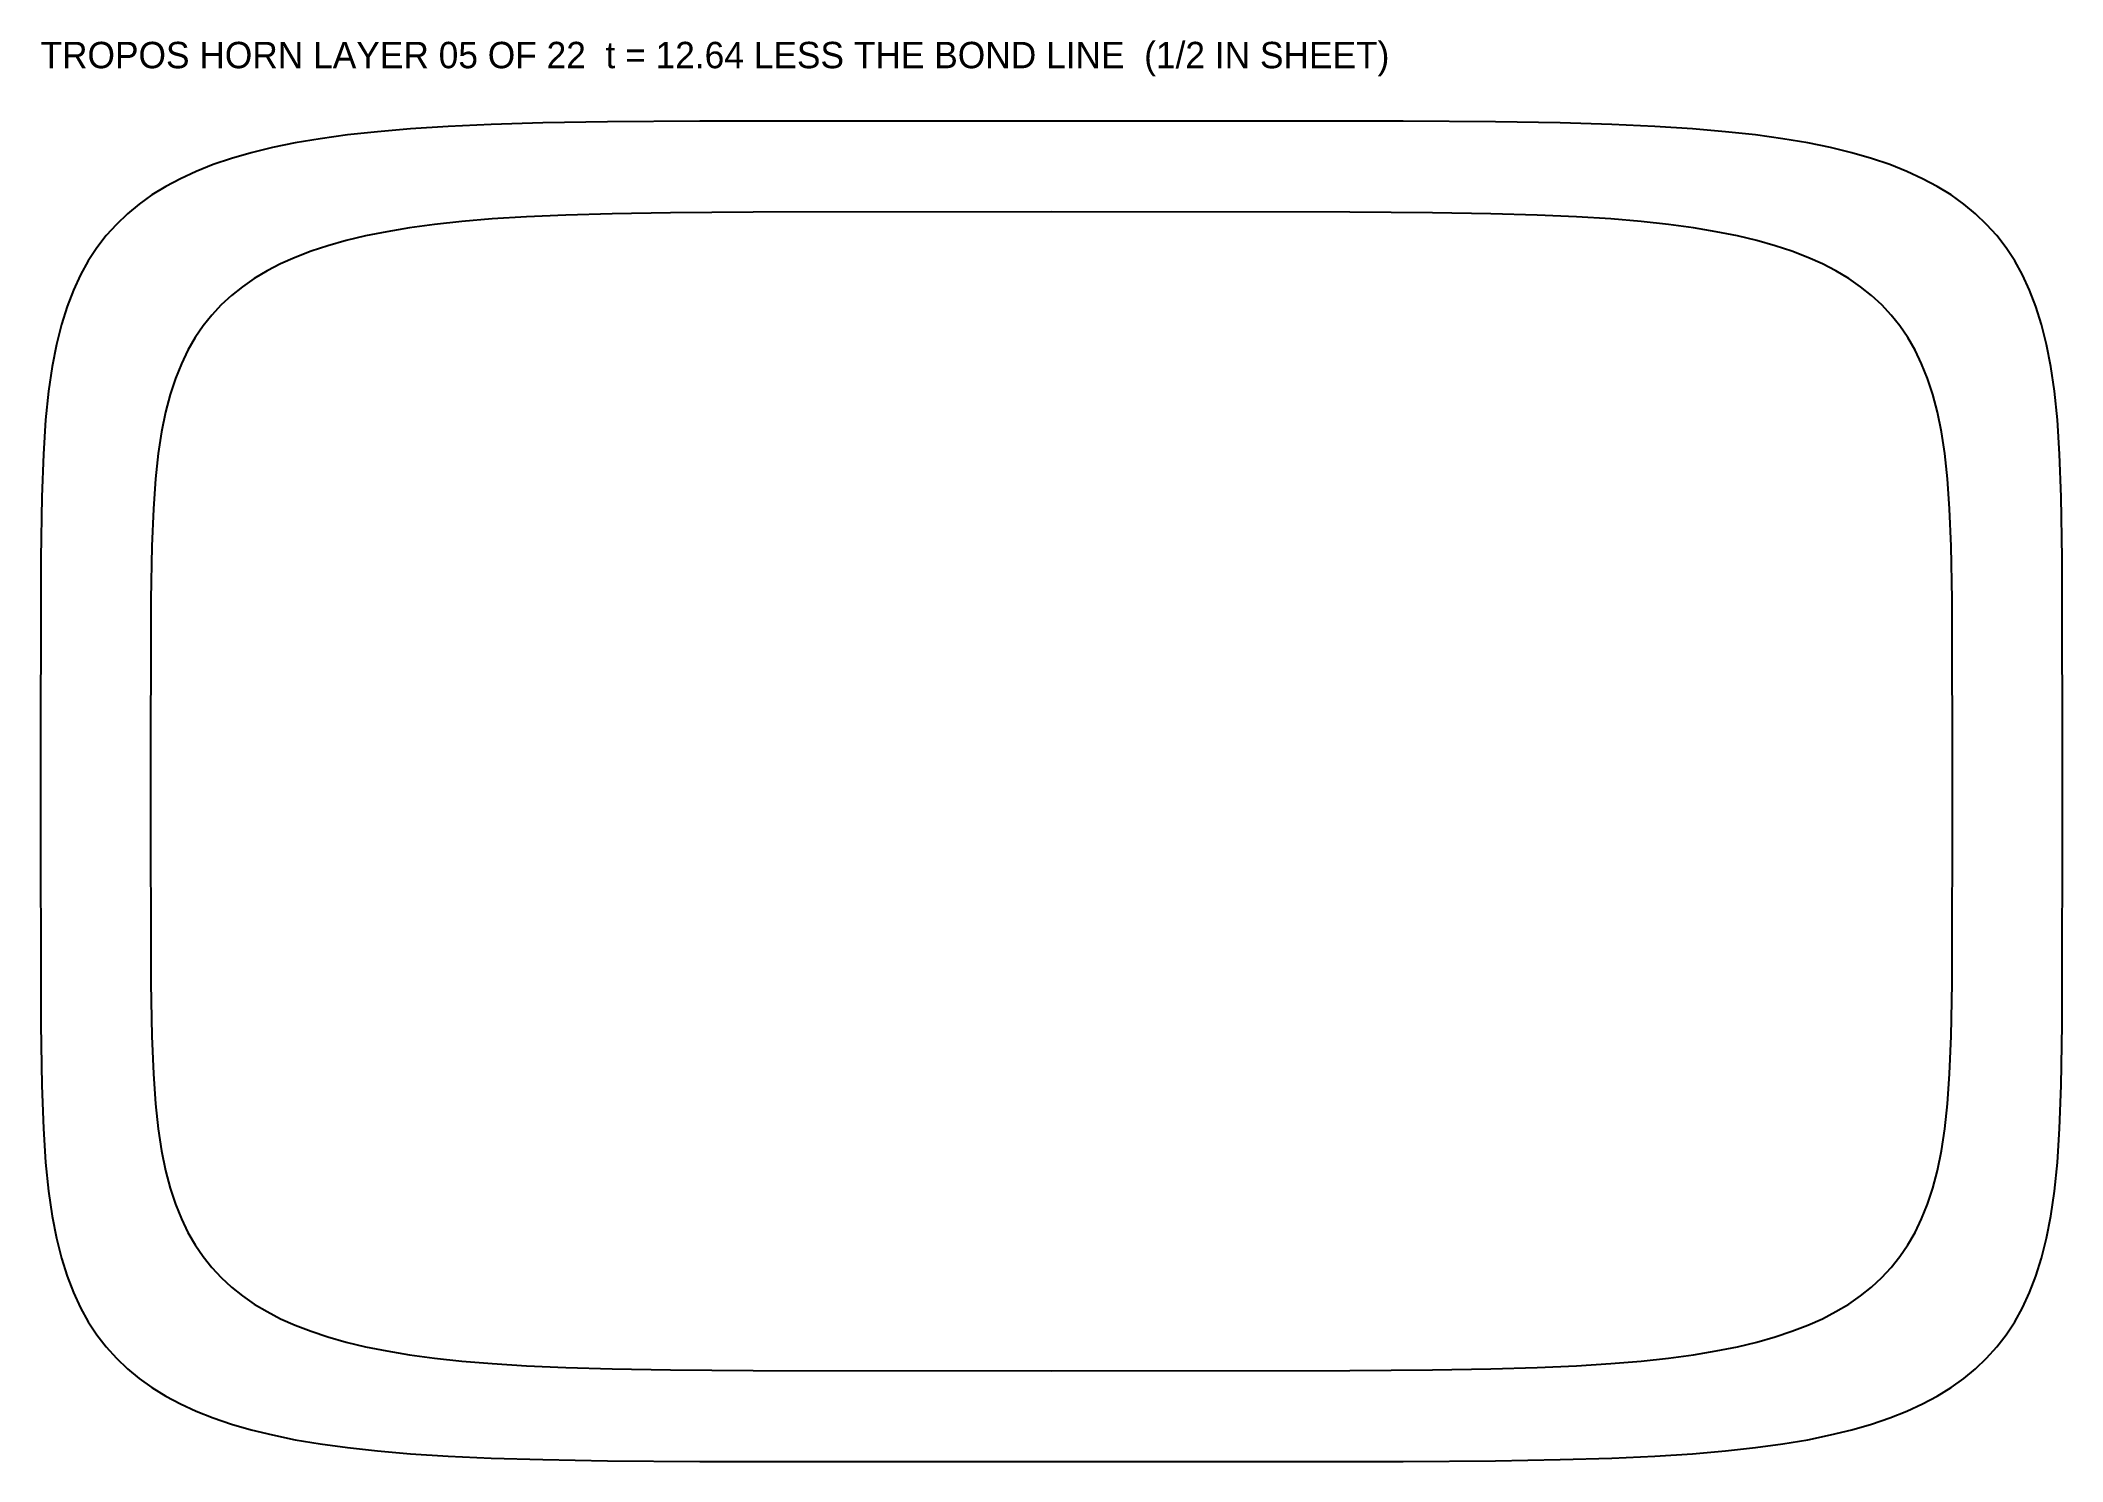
# Model space of a CAD drawing. Header units: millimetres. Extents: x -230 to 230, y -152 to 171.
import ezdxf

# ---------------------------------------------------------------- set-up
doc = ezdxf.new("R2010")
doc.units = ezdxf.units.MM
for name, color, linetype in [('INNER', 3, 'Continuous'), ('OUTER', 1, 'Continuous'), ('TEXT', 7, 'Continuous')]:
    doc.layers.add(name, color=color, linetype=linetype)

msp = doc.modelspace()

# ---------------------------------------------------------------- linework, layer by layer
at = {"layer": 'INNER'}
msp.add_lwpolyline([(181.16, 116.5), (178.27, 118.23), (175.17, 119.84), (171.84, 121.33), (168.27, 122.7), (164.43, 123.97), (160.31, 125.14), (155.87, 126.2), (151.08, 127.16), (145.88, 128.02), (140.21, 128.79), (133.99, 129.47), (127.08, 130.05), (119.31, 130.54), (110.39, 130.94), (99.82, 131.25), (86.56, 131.47), (67.81, 131.61), (0, 131.65), (-67.81, 131.61), (-86.56, 131.47), (-99.82, 131.25), (-110.39, 130.94), (-119.31, 130.54), (-127.08, 130.05), (-133.99, 129.47), (-140.21, 128.79), (-145.88, 128.02), (-151.08, 127.16), (-155.87, 126.2), (-160.31, 125.14), (-164.43, 123.97), (-168.27, 122.7), (-171.84, 121.33), (-175.17, 119.84), (-178.27, 118.23), (-181.16, 116.5), (-183.85, 114.64), (-186.35, 112.65), (-188.66, 110.51), (-190.81, 108.21), (-192.78, 105.74), (-194.59, 103.09), (-196.24, 100.24), (-197.73, 97.16), (-199.08, 93.81), (-200.27, 90.17), (-201.32, 86.16), (-202.23, 81.72), (-202.99, 76.73), (-203.61, 70.99), (-204.1, 64.19), (-204.44, 55.67), (-204.65, 43.61), (-204.72, 0), (-204.65, -43.61), (-204.44, -55.67), (-204.1, -64.19), (-203.61, -70.99), (-202.99, -76.73), (-202.23, -81.72), (-201.32, -86.16), (-200.27, -90.17), (-199.08, -93.81), (-197.73, -97.16), (-196.24, -100.24), (-194.59, -103.09), (-192.78, -105.74), (-190.81, -108.21), (-188.66, -110.51), (-186.35, -112.65), (-183.85, -114.64), (-181.16, -116.5), (-178.27, -118.23), (-175.17, -119.84), (-171.84, -121.33), (-168.27, -122.7), (-164.43, -123.97), (-160.31, -125.14), (-155.87, -126.2), (-151.08, -127.16), (-145.88, -128.02), (-140.21, -128.79), (-133.99, -129.47), (-127.08, -130.05), (-119.31, -130.54), (-110.39, -130.94), (-99.82, -131.25), (-86.56, -131.47), (-67.81, -131.61), (0, -131.65), (67.81, -131.61), (86.56, -131.47), (99.82, -131.25), (110.39, -130.94), (119.31, -130.54), (127.08, -130.05), (133.99, -129.47), (140.21, -128.79), (145.88, -128.02), (151.08, -127.16), (155.87, -126.2), (160.31, -125.14), (164.43, -123.97), (168.27, -122.7), (171.84, -121.33), (175.17, -119.84), (178.27, -118.23), (181.16, -116.5), (183.85, -114.64), (186.35, -112.65), (188.66, -110.51), (190.81, -108.21), (192.78, -105.74), (194.59, -103.09), (196.24, -100.24), (197.73, -97.16), (199.08, -93.81), (200.27, -90.17), (201.32, -86.16), (202.23, -81.72), (202.99, -76.73), (203.61, -70.99), (204.1, -64.19), (204.44, -55.67), (204.65, -43.61), (204.72, 0), (204.65, 43.61), (204.44, 55.67), (204.1, 64.19), (203.61, 70.99), (202.99, 76.73), (202.23, 81.72), (201.32, 86.16), (200.27, 90.17), (199.08, 93.81), (197.73, 97.16), (196.24, 100.24), (194.59, 103.09), (192.78, 105.74), (190.81, 108.21), (188.66, 110.51), (186.35, 112.65), (183.85, 114.64)], close=True, dxfattribs=at)
at = {"layer": 'OUTER'}
msp.add_lwpolyline([(204.41, 135.5), (201.29, 137.42), (197.94, 139.2), (194.34, 140.86), (190.48, 142.39), (186.33, 143.79), (181.86, 145.08), (177.05, 146.26), (171.84, 147.33), (166.18, 148.28), (160, 149.14), (153.2, 149.88), (145.64, 150.53), (137.12, 151.07), (127.3, 151.51), (115.62, 151.86), (100.89, 152.1), (79.89, 152.25), (0, 152.3), (-79.89, 152.25), (-100.89, 152.1), (-115.62, 151.86), (-127.3, 151.51), (-137.12, 151.07), (-145.64, 150.53), (-153.2, 149.88), (-160, 149.14), (-166.18, 148.28), (-171.84, 147.33), (-177.05, 146.26), (-181.86, 145.08), (-186.33, 143.79), (-190.48, 142.39), (-194.34, 140.86), (-197.94, 139.2), (-201.29, 137.42), (-204.41, 135.5), (-207.31, 133.43), (-210.01, 131.21), (-212.5, 128.82), (-214.81, 126.26), (-216.93, 123.51), (-218.88, 120.55), (-220.65, 117.36), (-222.26, 113.9), (-223.7, 110.15), (-224.99, 106.06), (-226.12, 101.55), (-227.09, 96.54), (-227.91, 90.89), (-228.58, 84.38), (-229.09, 76.64), (-229.46, 66.88), (-229.68, 52.95), (-229.76, 0), (-229.68, -52.95), (-229.46, -66.88), (-229.09, -76.64), (-228.58, -84.38), (-227.91, -90.89), (-227.09, -96.54), (-226.12, -101.55), (-224.99, -106.06), (-223.7, -110.15), (-222.26, -113.9), (-220.65, -117.36), (-218.88, -120.55), (-216.93, -123.51), (-214.81, -126.26), (-212.5, -128.82), (-210.01, -131.21), (-207.31, -133.43), (-204.41, -135.5), (-201.29, -137.42), (-197.94, -139.2), (-194.34, -140.86), (-190.48, -142.39), (-186.33, -143.79), (-181.86, -145.08), (-177.05, -146.26), (-171.84, -147.33), (-166.18, -148.28), (-160, -149.14), (-153.2, -149.88), (-145.64, -150.53), (-137.12, -151.07), (-127.3, -151.51), (-115.62, -151.86), (-100.89, -152.1), (-79.89, -152.25), (0, -152.3), (79.89, -152.25), (100.89, -152.1), (115.62, -151.86), (127.3, -151.51), (137.12, -151.07), (145.64, -150.53), (153.2, -149.88), (160, -149.14), (166.18, -148.28), (171.84, -147.33), (177.05, -146.26), (181.86, -145.08), (186.33, -143.79), (190.48, -142.39), (194.34, -140.86), (197.94, -139.2), (201.29, -137.42), (204.41, -135.5), (207.31, -133.43), (210.01, -131.21), (212.5, -128.82), (214.81, -126.26), (216.93, -123.51), (218.88, -120.55), (220.65, -117.36), (222.26, -113.9), (223.7, -110.15), (224.99, -106.06), (226.12, -101.55), (227.09, -96.54), (227.91, -90.89), (228.58, -84.38), (229.09, -76.64), (229.46, -66.88), (229.68, -52.95), (229.76, 0), (229.68, 52.95), (229.46, 66.88), (229.09, 76.64), (228.58, 84.38), (227.91, 90.89), (227.09, 96.54), (226.12, 101.55), (224.99, 106.06), (223.7, 110.15), (222.26, 113.9), (220.65, 117.36), (218.88, 120.55), (216.93, 123.51), (214.81, 126.26), (212.5, 128.82), (210.01, 131.21), (207.31, 133.43)], close=True, dxfattribs=at)

# ---------------------------------------------------------------- texts
at = {"layer": 'TEXT'}
msp.add_text('TROPOS HORN LAYER 05 OF 22  t = 12.64 LESS THE BOND LINE  (1/2 IN SHEET)', height=6, dxfattribs=at).set_placement((-229.76, 164.3))

doc.saveas('drawing.dxf')
